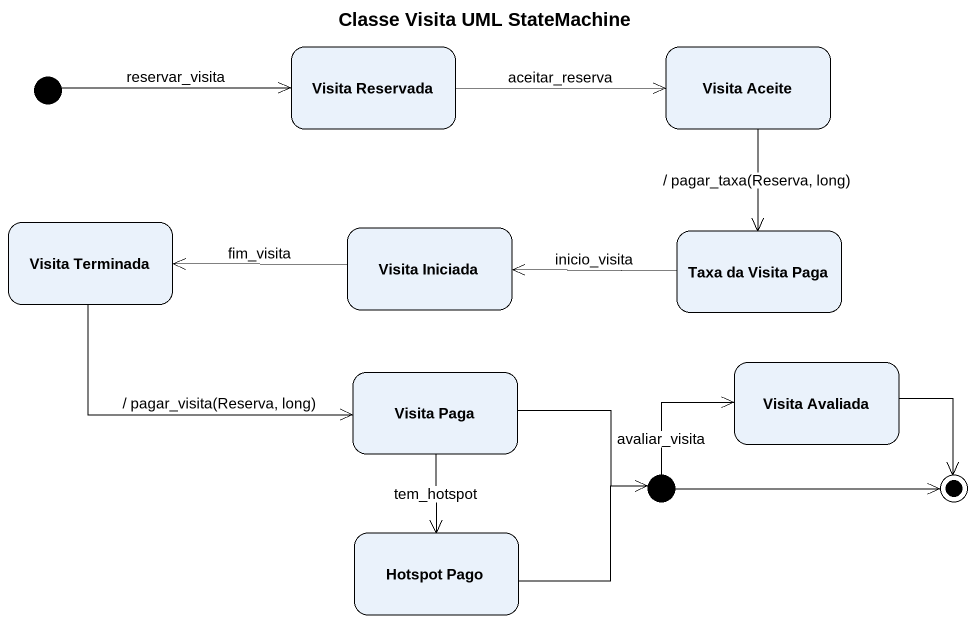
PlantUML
@startuml
title Classe Visita UML StateMachine
hide empty description
state "Visita Reservada" as Visita_Reservada
state "Visita Aceite" as Visita_Aceite
state "Visita Terminada" as Visita_Terminada
state "Visita Iniciada" as Visita_Iniciada
state "Taxa da Visita Paga" as Taxa_da_Visita_Paga
state "Visita Avaliada" as Visita_Avaliada
state "Visita Paga" as Visita_Paga
state junction1 <<choice>>
state "Hotspot Pago" as Hotspot_Pago
[*] -right-> Visita_Reservada : reservar_visita
Visita_Reservada -right-> Visita_Aceite : aceitar_reserva
Visita_Aceite --> Taxa_da_Visita_Paga : / pagar_taxa(Reserva, long)
Visita_Terminada -right-> Visita_Paga : / pagar_visita(Reserva, long)
Visita_Iniciada -left-> Visita_Terminada : fim_visita
Taxa_da_Visita_Paga -left-> Visita_Iniciada : inicio_visita
Visita_Paga -right-> junction1
Visita_Paga --> Hotspot_Pago : tem_hotspot
junction1 -right-> Visita_Avaliada : avaliar_visita
Hotspot_Pago -right-> junction1
Visita_Avaliada --> [*]
junction1 -right-> [*]
@enduml
